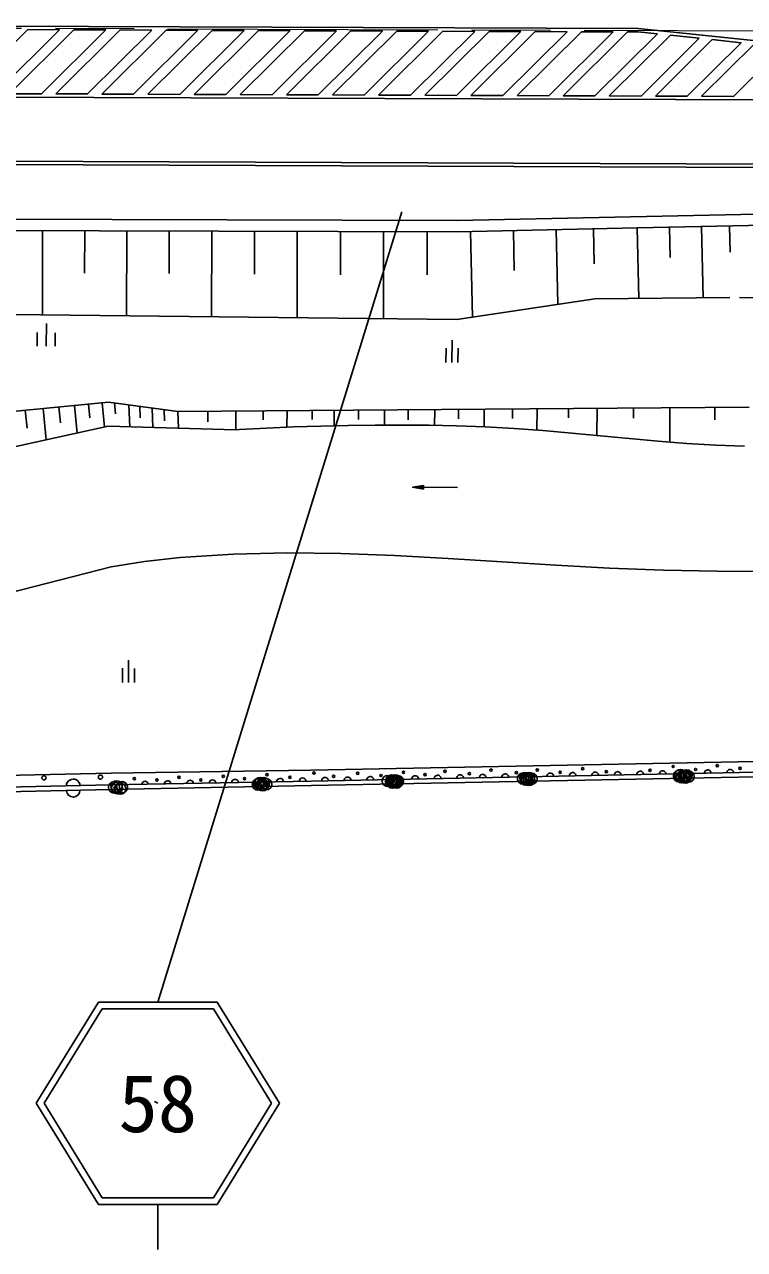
# Model space of a CAD drawing. Units: millimetres, scale not verified. Extents: x 40000 to 680000, y 20000 to 380000.
# Drawn here: x 189594 to 221581, y 233901 to 288362 of the extents above; entities that cross this region are included whole.
import ezdxf
from ezdxf.enums import TextEntityAlignment as Align

# ---------------------------------------------------------------- set-up
doc = ezdxf.new("R2010")
doc.units = ezdxf.units.MM
doc.header["$LTSCALE"] = 1000
doc.header["$PDMODE"] = 32
doc.header["$PDSIZE"] = 500
doc.linetypes.add('CHAIN', pattern=[18.5, 12, -1.5, 3.5, -1.5])
doc.linetypes.add('DASHED', pattern=[7.5, 6, -1.5])
for name, color, linetype, lineweight in [('M-BGD', 7, 'Continuous', 25), ('M-BGD-EXST', 7, 'Continuous', 25), ('M-BMK', 2, 'CHAIN', 13), ('M-STR-STRC', 7, 'Continuous', 25)]:
    doc.layers.add(name, color=color, linetype=linetype, lineweight=lineweight)
doc.styles.add('ＭＳ ゴシック', font='')
doc.styles.get('ＭＳ ゴシック').set_extended_font_data('MS Gothic')

msp = doc.modelspace()

# ---------------------------------------------------------------- linework, layer by layer
at = {"layer": 'M-BGD'}
for p, q in [((208819, 279646), (228821, 280071)), ((161176, 279778), (208829, 279646)), ((220919, 279403), (220944, 278237)), ((190396, 279197), (190386, 275455)), ((192267, 279192), (192262, 277313)), ((194138, 279187), (194128, 275414)), ((196024, 279181), (196019, 277287)), ((197911, 279176), (197900, 275373)), ((199813, 279171), (199807, 277261)), ((201714, 279166), (201704, 275331)), ((203632, 279160), (203626, 277235)), ((205549, 279155), (205538, 275289)), ((207482, 279150), (207477, 277232)), ((209415, 279159), (209496, 275357)), ((211316, 279199), (211354, 277420)), ((213217, 279239), (213288, 275923)), ((214875, 279275), (214908, 277723)), ((216818, 279316), (216884, 276187)), ((218246, 279346), (218274, 278010)), ((219673, 279377), (219741, 276212)), ((190421, 271290), (190558, 269894)), ((191119, 271358), (191188, 270660)), ((191817, 271426), (191937, 270198)), ((192431, 271486), (192491, 270872)), ((193046, 271546), (193151, 270465)), ((196402, 271151), (193321, 271573)), ((193593, 271536), (193639, 271058)), ((194230, 271440), (194266, 270475)), ((194718, 271382), (194737, 270869)), ((195265, 271307), (195297, 270447)), ((195799, 271233), (195817, 270737)), ((221794, 271345), (196402, 271151)), ((205590, 271221), (205585, 270564)), ((206639, 271229), (206636, 270780)), ((207824, 271238), (207807, 270540)), ((208874, 271246), (208871, 270832)), ((210013, 271255), (210008, 270484)), ((211271, 271264), (211268, 270843)), ((212369, 271273), (212362, 270326)), ((213764, 271283), (213761, 270880)), ((215034, 271293), (215026, 270088)), ((216656, 271306), (216653, 270860)), ((218268, 271318), (218257, 269795)), ((220265, 271333), (220261, 270780)), ((189629, 271212), (189706, 270420)), ((196402, 271151), (196429, 270416)), ((197745, 271161), (197742, 270690)), ((198985, 271170), (198979, 270350)), ((200197, 271180), (200194, 270783)), ((201259, 271188), (201254, 270453)), ((202373, 271196), (202370, 270795)), ((203349, 271204), (203344, 270518)), ((204433, 271212), (204430, 270796)), ((198979, 270346), (193317, 270501)), ((206835, 267787), (207327, 267873)), ((206835, 267787), (208835, 267785)), ((206835, 267787), (207327, 267699)), ((206840, 267786), (206840, 267788)), ((206842, 267785), (206842, 267788)), ((206844, 267785), (206845, 267789)), ((206847, 267785), (206848, 267789)), ((206849, 267784), (206850, 267790)), ((206852, 267784), (206853, 267790)), ((206854, 267783), (206856, 267790)), ((206857, 267783), (206858, 267791)), ((206859, 267782), (206861, 267791)), ((206862, 267782), (206863, 267792)), ((206864, 267782), (206866, 267792)), ((206867, 267781), (206869, 267793)), ((206869, 267781), (206871, 267793)), ((206872, 267780), (206874, 267794)), ((206874, 267780), (206877, 267794)), ((206876, 267779), (206879, 267795)), ((206879, 267779), (206882, 267795)), ((206881, 267778), (206885, 267795)), ((206884, 267778), (206887, 267796)), ((206886, 267778), (206890, 267796)), ((206889, 267777), (206892, 267797)), ((206891, 267777), (206895, 267797)), ((206894, 267776), (206898, 267798)), ((206896, 267776), (206900, 267798)), ((206899, 267775), (206903, 267799)), ((206901, 267775), (206906, 267799)), ((206904, 267775), (206908, 267800)), ((206906, 267774), (206911, 267800)), ((206908, 267774), (206913, 267801)), ((206911, 267773), (206916, 267801)), ((206913, 267773), (206919, 267801)), ((206916, 267772), (206921, 267802)), ((206918, 267772), (206924, 267802)), ((206921, 267771), (206927, 267803)), ((206923, 267771), (206929, 267803)), ((206926, 267771), (206932, 267804)), ((206928, 267770), (206934, 267804)), ((206931, 267770), (206937, 267805)), ((206933, 267769), (206940, 267805)), ((206936, 267769), (206942, 267806)), ((206938, 267768), (206945, 267806)), ((206940, 267768), (206948, 267807)), ((206943, 267768), (206950, 267807)), ((206945, 267767), (206953, 267807)), ((206948, 267767), (206955, 267808)), ((206950, 267766), (206958, 267808)), ((206953, 267766), (206961, 267809)), ((206955, 267765), (206963, 267809)), ((206958, 267765), (206966, 267810)), ((206960, 267764), (206969, 267810)), ((206963, 267764), (206971, 267811)), ((206965, 267764), (206974, 267811)), ((206968, 267763), (206976, 267812)), ((206970, 267763), (206979, 267812)), ((206972, 267762), (206982, 267813)), ((206975, 267762), (206984, 267813)), ((206977, 267761), (206987, 267813)), ((206980, 267761), (206990, 267814)), ((206982, 267761), (206992, 267814)), ((206985, 267760), (206995, 267815)), ((206987, 267760), (206997, 267815)), ((206990, 267759), (207000, 267816)), ((206992, 267759), (207003, 267816)), ((206995, 267758), (207005, 267817)), ((206997, 267758), (207008, 267817)), ((207000, 267757), (207011, 267818)), ((207002, 267757), (207013, 267818)), ((207004, 267757), (207016, 267818)), ((207007, 267756), (207018, 267819)), ((207009, 267756), (207021, 267819)), ((207012, 267755), (207024, 267820)), ((207014, 267755), (207026, 267820)), ((207017, 267754), (207029, 267821)), ((207019, 267754), (207032, 267821)), ((207022, 267754), (207034, 267822)), ((207024, 267753), (207037, 267822)), ((207027, 267753), (207039, 267823)), ((207029, 267752), (207042, 267823)), ((207032, 267752), (207045, 267824)), ((207034, 267751), (207047, 267824)), ((207036, 267751), (207050, 267824)), ((207039, 267750), (207053, 267825)), ((207041, 267750), (207055, 267825)), ((207044, 267750), (207058, 267826)), ((207046, 267749), (207060, 267826)), ((207049, 267749), (207063, 267827)), ((207051, 267748), (207066, 267827)), ((207054, 267748), (207068, 267828)), ((207056, 267747), (207071, 267828)), ((207059, 267747), (207074, 267829)), ((207061, 267747), (207076, 267829)), ((207064, 267746), (207079, 267830)), ((207066, 267746), (207081, 267830)), ((207068, 267745), (207084, 267830)), ((207071, 267745), (207087, 267831)), ((207073, 267744), (207089, 267831)), ((207076, 267744), (207092, 267832)), ((207078, 267744), (207095, 267832)), ((207081, 267743), (207097, 267833)), ((207083, 267743), (207100, 267833)), ((207086, 267742), (207102, 267834)), ((207088, 267742), (207105, 267834)), ((207091, 267741), (207108, 267835)), ((207093, 267741), (207110, 267835)), ((207096, 267740), (207113, 267836)), ((207098, 267740), (207116, 267836)), ((207100, 267740), (207118, 267836)), ((207103, 267739), (207121, 267837)), ((207105, 267739), (207123, 267837)), ((207108, 267738), (207126, 267838)), ((207110, 267738), (207129, 267838)), ((207113, 267737), (207131, 267839)), ((207115, 267737), (207134, 267839)), ((207118, 267737), (207137, 267840)), ((207120, 267736), (207139, 267840)), ((207123, 267736), (207142, 267841)), ((207125, 267735), (207145, 267841)), ((207128, 267735), (207147, 267842)), ((207130, 267734), (207150, 267842)), ((207132, 267734), (207152, 267842)), ((207135, 267733), (207155, 267843)), ((207137, 267733), (207158, 267843)), ((207140, 267733), (207160, 267844)), ((207142, 267732), (207163, 267844)), ((207145, 267732), (207166, 267845)), ((207147, 267731), (207168, 267845)), ((207150, 267731), (207171, 267846)), ((207152, 267730), (207173, 267846)), ((207155, 267730), (207176, 267847)), ((207157, 267730), (207179, 267847)), ((207160, 267729), (207181, 267847)), ((207162, 267729), (207184, 267848)), ((207164, 267728), (207187, 267848)), ((207167, 267728), (207189, 267849)), ((207169, 267727), (207192, 267849)), ((207172, 267727), (207194, 267850)), ((207174, 267726), (207197, 267850)), ((207177, 267726), (207200, 267851)), ((207179, 267726), (207202, 267851)), ((207182, 267725), (207205, 267852)), ((207184, 267725), (207208, 267852)), ((207187, 267724), (207210, 267853)), ((207189, 267724), (207213, 267853)), ((207192, 267723), (207215, 267853)), ((207194, 267723), (207218, 267854)), ((207196, 267723), (207221, 267854)), ((207199, 267722), (207223, 267855)), ((207201, 267722), (207226, 267855)), ((207204, 267721), (207229, 267856)), ((207206, 267721), (207231, 267856)), ((207209, 267720), (207234, 267857)), ((207211, 267720), (207236, 267857)), ((207214, 267719), (207239, 267858)), ((207216, 267719), (207242, 267858)), ((207219, 267719), (207244, 267859)), ((207221, 267718), (207247, 267859)), ((207224, 267718), (207250, 267859)), ((207226, 267717), (207252, 267860)), ((207228, 267717), (207255, 267860)), ((207231, 267716), (207257, 267861)), ((207233, 267716), (207260, 267861)), ((207236, 267716), (207263, 267862)), ((207238, 267715), (207265, 267862)), ((207241, 267715), (207268, 267863)), ((207243, 267714), (207271, 267863)), ((207246, 267714), (207273, 267864)), ((207248, 267713), (207276, 267864)), ((207251, 267713), (207278, 267865)), ((207253, 267713), (207281, 267865)), ((207256, 267712), (207284, 267865)), ((207258, 267712), (207286, 267866)), ((207260, 267711), (207289, 267866)), ((207263, 267711), (207292, 267867)), ((207265, 267710), (207294, 267867)), ((207268, 267710), (207297, 267868)), ((207270, 267709), (207299, 267868)), ((207273, 267709), (207302, 267869)), ((207275, 267709), (207305, 267869)), ((207278, 267708), (207307, 267870)), ((207280, 267708), (207310, 267870)), ((207283, 267707), (207313, 267871)), ((207285, 267707), (207315, 267871)), ((207288, 267706), (207318, 267871)), ((207290, 267706), (207320, 267872)), ((207292, 267706), (207323, 267872)), ((207295, 267705), (207326, 267873)), ((207297, 267705), (207327, 267867)), ((207300, 267704), (207327, 267853)), ((207302, 267704), (207327, 267839)), ((207305, 267703), (207327, 267825)), ((207307, 267703), (207327, 267811)), ((207310, 267702), (207327, 267797)), ((207312, 267702), (207327, 267783)), ((207315, 267702), (207327, 267769)), ((207317, 267701), (207327, 267755)), ((207320, 267701), (207327, 267741)), ((207322, 267700), (207327, 267727)), ((207324, 267700), (207327, 267713)), ((207327, 267873), (207327, 267699)), ((202310, 255204), (227277, 255705)), ((193439, 255072), (202310, 255204)), ((227200, 255217), (202343, 254725)), ((202347, 254525), (227204, 255017)), ((193433, 254352), (202347, 254525)), ((202343, 254725), (193435, 254552))]:
    msp.add_line(p, q, dxfattribs=at)
at = {"layer": 'M-BGD', "linetype": 'DASHED'}
for p, q in [((214933, 276169), (221358, 276226)), ((221358, 276226), (240791, 275948))]:
    msp.add_line(p, q, dxfattribs=at)
at = {"layer": 'M-BGD'}
for points in [[(216818, 279316), (228817, 279571)], [(161137, 279278), (208817, 279146), (216818, 279316)], [(214933, 276169), (208802, 275253), (161220, 275775)], [(193321, 271573), (186609, 270917), (180506, 269146), (174059, 268278), (169087, 267886), (161111, 267034)], [(193317, 270501), (186096, 268912), (180718, 267155), (173790, 266673), (169057, 266405), (162426, 265514)], [(221585, 269609), (220303, 269661), (219022, 269740), (217743, 269840), (216464, 269955), (215185, 270075), (213906, 270196), (212627, 270308), (211347, 270405), (210067, 270480), (208784, 270526), (207579, 270546), (206373, 270555), (205167, 270551), (203960, 270535), (202754, 270507), (201549, 270468), (200343, 270418), (199139, 270356), (198979, 270346)], [(193445, 264256), (194925, 264490), (196502, 264666), (198882, 264814), (201264, 264866), (203648, 264839), (206034, 264754), (208422, 264628), (210810, 264480), (213199, 264330), (215587, 264197), (217976, 264098), (220363, 264053), (222792, 264050), (225220, 264065), (227649, 264093), (230077, 264133), (232505, 264181), (234934, 264234), (237362, 264289), (239790, 264343), (242218, 264393), (244647, 264435)], [(160875, 260089), (176521, 261124), (188294, 262925), (193445, 264256)], [(193439, 255072), (179859, 254778), (168537, 254477), (160573, 254765)], [(193435, 254552), (180079, 254260), (168669, 254011), (159934, 254347)], [(168673, 253811), (180084, 254061), (193433, 254352)]]:
    msp.add_lwpolyline(points, dxfattribs=at)
for centre, radius in [((218411, 255374), 50), ((220371, 255414), 50), ((190455, 254871), 93.3), ((192967, 254903), 93.3), ((194477, 254834), 50), ((196455, 254893), 50), ((198425, 254933), 50), ((199368, 254836), 50), ((200367, 255010), 50), ((201383, 254894), 50), ((202455, 255087), 50), ((203325, 254935), 50), ((204397, 255073), 50), ((205431, 254975), 50), ((206430, 255113), 50), ((207391, 255016), 50), ((208273, 255155), 50), ((209361, 255056), 50), ((210324, 255213), 50), ((211448, 255096), 50), ((212375, 255217), 50), ((213391, 255119), 50), ((214390, 255275), 50), ((215442, 255141), 50), ((217384, 255199), 50), ((219408, 255240), 50), ((221387, 255298), 50), ((195474, 254773), 50), ((197426, 254777), 50)]:
    msp.add_circle(centre, radius, dxfattribs=at)
for centre, radius, start, end in [((202948, 254737), 150, 1.1345, 181.1345), ((203948, 254757), 150, 1.1345, 181.1345), ((204948, 254777), 150, 1.1345, 181.1345), ((205947, 254797), 150, 1.1345, 181.1345), ((206947, 254816), 150, 1.1345, 181.1345), ((207947, 254836), 150, 1.1345, 181.1345), ((208947, 254856), 150, 1.1345, 181.1345), ((209947, 254876), 150, 1.1345, 181.1345), ((210946, 254896), 150, 1.1345, 181.1345), ((211946, 254915), 150, 1.1345, 181.1345), ((212946, 254935), 150, 1.1345, 181.1345), ((213946, 254955), 150, 1.1345, 181.1345), ((214946, 254975), 150, 1.1345, 181.1345), ((215945, 254995), 150, 1.1345, 181.1345), ((216945, 255014), 150, 1.1345, 181.1345), ((217945, 255034), 150, 1.1345, 181.1345), ((218945, 255054), 150, 1.1345, 181.1345), ((219945, 255074), 150, 1.1345, 181.1345), ((220944, 255094), 150, 1.1345, 181.1345), ((191756, 254515), 300, 1.2511, 181.2511), ((193950, 254547), 150, 6.8194, 175.4064), ((194950, 254568), 150, 6.1378, 176.088), ((195949, 254590), 150, 5.4567, 176.769), ((196949, 254611), 150, 4.7764, 177.4493), ((197949, 254632), 150, 4.0967, 178.1291), ((198949, 254653), 150, 1.2147, 181.2147), ((199949, 254674), 150, 1.2147, 181.2147), ((200948, 254696), 150, 1.2147, 181.2147), ((201948, 254717), 150, 1.2147, 181.2147), ((191757, 254315), 300, 181.2511, 1.2511)]:
    msp.add_arc(centre, radius, start, end, dxfattribs=at)
for p in [(200068, 254642), (200230, 254632), (205730, 254729), (205883, 254694), (205892, 254749), (205939, 254655), (206003, 254701), (206054, 254756), (206075, 254675), (206122, 254658), (206187, 254721), (211743, 254838), (211845, 254859), (211859, 254788), (211915, 254809), (212000, 254857), (212017, 254773), (212126, 254832), (218670, 254945), (218726, 254991), (218784, 254897), (218878, 254951), (218949, 254962), (218956, 254880), (219008, 254982), (219097, 254926), (193569, 254442), (193684, 254485), (193703, 254412), (193847, 254387), (193924, 254454), (199961, 254574), (200031, 254610), (200132, 254559), (200187, 254544), (200331, 254585)]:
    msp.add_point(p, dxfattribs=at)
at = {"layer": 'M-BGD-EXST'}
for p, q in [((190563, 275062), (190556, 274062)), ((190160, 274665), (190156, 274065)), ((190960, 274659), (190956, 274059)), ((208322, 273970), (208317, 273337)), ((208591, 274335), (208584, 273335)), ((208855, 273966), (208851, 273333)), ((194220, 260107), (194213, 259107)), ((193951, 259742), (193947, 259108)), ((194484, 259738), (194480, 259105))]:
    msp.add_line(p, q, dxfattribs=at)
at = {"layer": 'M-BMK'}
msp.add_line((263463, 287914), (164964, 288273), dxfattribs=at)
at = {"layer": 'M-STR-STRC'}
for p, q in [((216855, 288181), (168867, 288362)), ((189738, 288133), (186880, 285294)), ((191152, 288128), (188293, 285288)), ((191788, 288125), (188929, 285286)), ((191152, 288128), (189738, 288133)), ((193201, 288120), (190343, 285281)), ((193837, 288118), (190979, 285278)), ((193201, 288120), (191788, 288125)), ((195251, 288112), (192393, 285273)), ((195887, 288110), (193029, 285271)), ((195251, 288112), (193837, 288118)), ((197301, 288104), (194442, 285265)), ((197937, 288102), (195078, 285263)), ((197301, 288104), (195887, 288110)), ((199350, 288097), (197937, 288102)), ((216855, 288181), (246845, 285067)), ((199350, 288097), (196492, 285257)), ((199986, 288094), (197128, 285255)), ((201400, 288089), (198542, 285250)), ((202036, 288087), (199178, 285247)), ((201400, 288089), (199986, 288094)), ((203450, 288081), (200591, 285242)), ((204086, 288079), (201228, 285240)), ((203450, 288081), (202036, 288087)), ((205499, 288073), (202641, 285234)), ((206136, 288071), (203277, 285232)), ((205499, 288073), (204086, 288079)), ((207549, 288066), (204691, 285226)), ((208185, 288063), (205327, 285224)), ((207549, 288066), (206136, 288071)), ((209599, 288058), (206741, 285219)), ((210235, 288056), (207377, 285216)), ((209599, 288058), (208185, 288063)), ((211649, 288050), (208790, 285211)), ((212285, 288048), (209426, 285209)), ((211649, 288050), (210235, 288056)), ((213698, 288042), (210840, 285203)), ((214334, 288040), (211476, 285201)), ((213698, 288042), (212285, 288048)), ((215748, 288035), (212890, 285196)), ((216384, 288032), (213526, 285193)), ((215748, 288035), (214334, 288040)), ((217711, 287941), (214939, 285188)), ((218289, 287881), (215576, 285185)), ((216847, 288031), (216384, 288032)), ((216847, 288031), (217711, 287941)), ((219574, 287748), (216989, 285180)), ((220152, 287688), (217625, 285178)), ((218289, 287881), (219574, 287748)), ((220152, 287688), (221437, 287554)), ((221437, 287554), (219039, 285172)), ((222015, 287494), (219675, 285170)), ((223299, 287361), (221089, 285165)), ((277288, 284802), (168853, 285212)), ((190343, 285281), (188929, 285286)), ((192393, 285273), (190979, 285278)), ((194442, 285265), (193029, 285271)), ((196492, 285257), (195078, 285263)), ((198542, 285250), (197128, 285255)), ((200591, 285242), (199178, 285247)), ((202641, 285234), (201228, 285240)), ((204691, 285226), (203277, 285232)), ((206741, 285219), (205327, 285224)), ((208790, 285211), (207377, 285216)), ((210840, 285203), (209426, 285209)), ((212890, 285196), (211476, 285201)), ((214939, 285188), (213526, 285193)), ((216989, 285180), (215576, 285185)), ((219039, 285172), (217625, 285178)), ((221089, 285165), (219675, 285170)), ((274104, 281814), (168839, 282212)), ((273869, 281965), (168840, 282362)), ((195517, 244901), (206359, 280037)), ((192881, 244901), (190117, 240401)), ((193049, 244601), (190469, 240401)), ((192881, 244901), (198153, 244901)), ((193049, 244601), (197985, 244601)), ((200565, 240401), (197985, 244601)), ((200917, 240401), (198153, 244901)), ((190117, 240401), (192881, 235901)), ((190469, 240401), (193049, 236201)), ((195365, 240477), (195517, 240401)), ((197985, 236201), (200565, 240401)), ((198153, 235901), (200917, 240401)), ((192881, 235901), (198153, 235901)), ((193049, 236201), (197985, 236201)), ((195517, 235901), (195517, 233901))]:
    msp.add_line(p, q, dxfattribs=at)

# ---------------------------------------------------------------- texts
at = {"layer": 'M-STR-STRC', "style": 'ＭＳ ゴシック'}
msp.add_text('58', height=2566, dxfattribs=at).set_placement((195517, 240401), align=Align.MIDDLE_CENTER)

doc.saveas('drawing.dxf')
